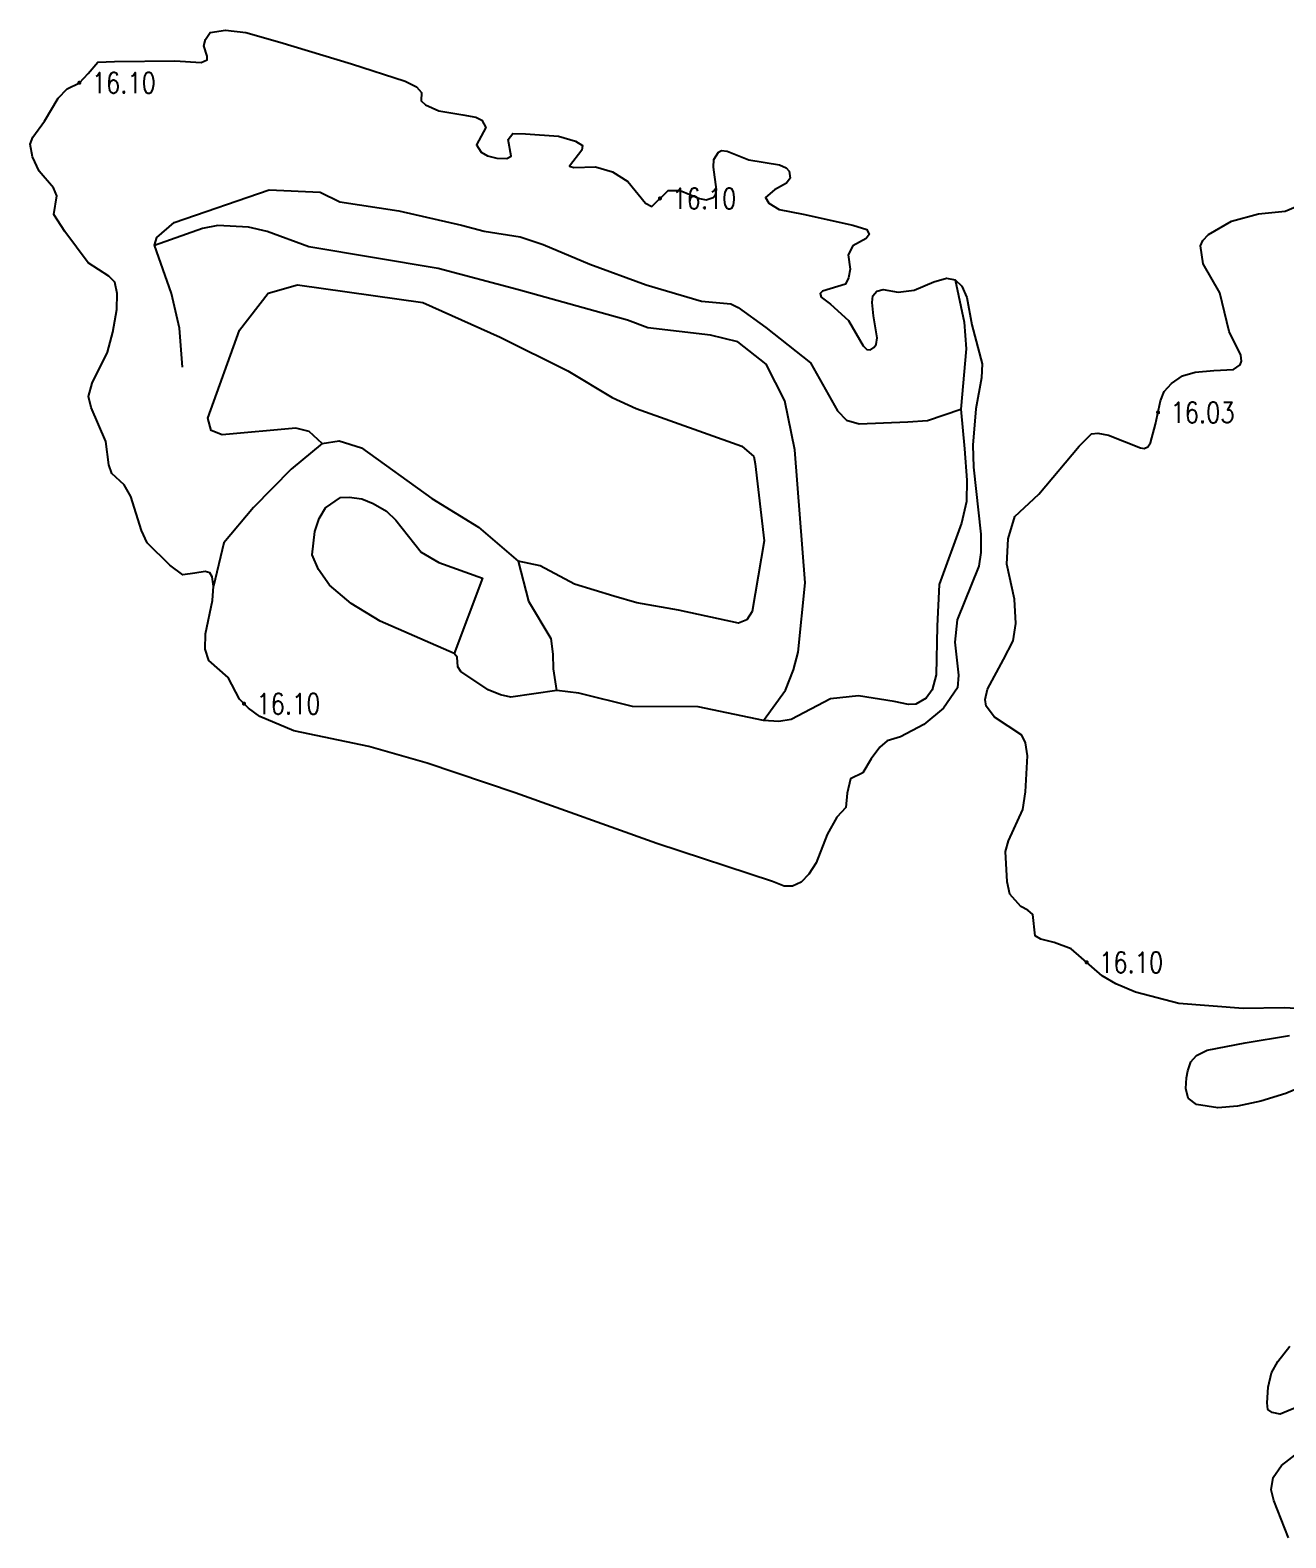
# Model space of a CAD drawing. Extents: x 404846 to 408477, y 3390929 to 3392894.
# Drawn here: x 405151 to 405211.6, y 3392366.8 to 3392439.5 of the extents above; entities that cross this region are included whole.
import ezdxf
from ezdxf.enums import TextEntityAlignment as Align

# ---------------------------------------------------------------- set-up
doc = ezdxf.new("R2010")
doc.units = 0
doc.header["$LTSCALE"] = 0.5
doc.layers.get('0').update_dxf_attribs({"linetype": 'CONTINUOUS'})
for name, color, linetype in [('DMTZ', 3, 'CONTINUOUS'), ('GCD', 1, 'CONTINUOUS'), ('SXSS', 5, 'CONTINUOUS'), ('ZBTZ', 3, 'CONTINUOUS')]:
    doc.layers.add(name, color=color, linetype=linetype)
doc.styles.add('HZ', font='rs.shx', dxfattribs={"width": 0.8, "bigfont": 'hztxt.shx'})
doc.linetypes.add('1033B', pattern='A,1,[186,AAA.SHX,S=1,R=0,X=0,Y=0],1', length=2)
doc.linetypes.add('1161', pattern='A,0,[149,AAA.SHX,S=0.15,R=0,X=0,Y=0],-1.6', length=1.6)

# ---------------------------------------------------------------- blocks, each defined once
blk = doc.blocks.new('GC200')
at = {"linetype": 'Continuous', "const_width": 0.2, "flags": 128}
blk.add_lwpolyline([(-0.1, 0, 1), (0.1, 0, 1)], format="xyb", close=True, dxfattribs=at)

msp = doc.modelspace()

# ---------------------------------------------------------------- linework, layer by layer
at = {"layer": 'DMTZ', "linetype": '1033B', "flags": 128}
for points, elevation in [([(405158.366, 3392423.276), (405158.217, 3392425.153), (405157.838, 3392426.819), (405157.013, 3392429.158), (405157.129, 3392429.531), (405157.968, 3392430.253), (405162.547, 3392431.818), (405165.001, 3392431.708), (405165.957, 3392431.248), (405168.793, 3392430.815), (405171.82, 3392430.118), (405172.904, 3392429.822), (405174.652, 3392429.564), (405175.751, 3392429.182), (405178.006, 3392428.239), (405180.721, 3392427.234), (405183.385, 3392426.447), (405184.795, 3392426.319), (405185.16, 3392426.154), (405186.484, 3392425.185)], 21.153), ([(405195.618, 3392427.484), (405196.047, 3392425.443), (405196.154, 3392424.15), (405195.886, 3392421.248), (405196.07, 3392419.339), (405196.182, 3392417.83), (405196.166, 3392416.79), (405195.919, 3392415.752), (405194.849, 3392412.79), (405194.744, 3392410.779), (405194.703, 3392408.432), (405194.511, 3392407.711), (405194.226, 3392407.311), (405193.722, 3392407.017), (405193.36, 3392407.005), (405192.676, 3392407.154), (405190.957, 3392407.424), (405189.6, 3392407.283), (405187.716, 3392406.292), (405187.122, 3392406.19), (405186.376, 3392406.232), (405183.231, 3392406.897), (405180.064, 3392406.911), (405177.471, 3392407.554), (405176.415, 3392407.683), (405174.191, 3392407.36), (405173.698, 3392407.467), (405173.103, 3392407.722), (405171.781, 3392408.593), (405171.64, 3392408.82), (405171.607, 3392409.283), (405171.469, 3392409.461), (405167.889, 3392411.019), (405166.492, 3392411.885), (405165.445, 3392412.769), (405164.913, 3392413.515), (405164.616, 3392414.221), (405164.739, 3392415.349), (405164.96, 3392415.968), (405165.266, 3392416.494), (405165.986, 3392416.981), (405166.398, 3392417.011), (405167.017, 3392416.917), (405167.562, 3392416.705), (405168.196, 3392416.324), (405168.642, 3392415.889), (405169.878, 3392414.358), (405170.727, 3392413.862), (405172.823, 3392413.105), (405171.469, 3392409.461)], 24.159), ([(405165.092, 3392419.593), (405164.473, 3392420.166), (405163.832, 3392420.33), (405160.27, 3392420.016), (405159.743, 3392420.215), (405159.584, 3392420.818), (405161.109, 3392425.053), (405162.496, 3392426.838), (405163.902, 3392427.234), (405169.952, 3392426.395), (405173.678, 3392424.72), (405176.941, 3392423.089), (405179.072, 3392421.814), (405180.239, 3392421.28), (405185.335, 3392419.458), (405185.908, 3392418.97), (405185.967, 3392418.606), (405186.409, 3392414.906), (405185.83, 3392411.486), (405185.567, 3392411.083), (405185.172, 3392410.929), (405182.284, 3392411.551), (405180.271, 3392411.915), (405179.159, 3392412.231), (405177.258, 3392412.816), (405175.604, 3392413.688), (405174.542, 3392413.913)], 24.72), ([(405186.484, 3392425.185), (405188.649, 3392423.475), (405189.943, 3392421.165), (405190.372, 3392420.723), (405190.982, 3392420.533), (405193.328, 3392420.629), (405194.277, 3392420.695), (405195.886, 3392421.248)], 22.295)]:
    msp.add_lwpolyline(points, dxfattribs=dict(at, elevation=elevation))
at = {"layer": 'SXSS', "linetype": 'Continuous', "elevation": 16.1, "flags": 128}
msp.add_lwpolyline([(405186.805, 3392398.472), (405181.229, 3392400.31), (405174.41, 3392402.743), (405170.168, 3392404.187), (405167.345, 3392404.988), (405163.724, 3392405.742), (405162.091, 3392406.433), (405161.549, 3392406.824), (405161.108, 3392407.266), (405160.56, 3392408.307), (405159.626, 3392409.125), (405159.455, 3392409.679), (405159.465, 3392410.41), (405159.814, 3392412.023), (405159.866, 3392412.707), (405159.799, 3392413.163), (405159.675, 3392413.359), (405159.457, 3392413.423), (405158.958, 3392413.345), (405158.377, 3392413.261), (405157.753, 3392413.718), (405156.662, 3392414.796), (405156.379, 3392415.391), (405155.87, 3392417.04), (405155.551, 3392417.596), (405154.958, 3392418.15), (405154.806, 3392418.568), (405154.671, 3392419.691), (405153.964, 3392421.322), (405153.837, 3392421.85), (405154.002, 3392422.497), (405154.742, 3392423.998), (405155.007, 3392424.954), (405155.195, 3392426.049), (405155.214, 3392426.82), (405155.104, 3392427.371), (405154.817, 3392427.667), (405153.808, 3392428.301), (405152.692, 3392429.809), (405152.156, 3392430.636), (405152.306, 3392431.54), (405152.136, 3392431.918), (405151.459, 3392432.727), (405151.133, 3392433.416), (405151.018, 3392434.025), (405151.155, 3392434.365), (405151.705, 3392435.132), (405152.375, 3392436.242), (405152.799, 3392436.694), (405153.391, 3392436.985), (405153.821, 3392437.432), (405154.28, 3392437.976), (405155.086, 3392438.016), (405157.998, 3392438.036), (405159.268, 3392437.958), (405159.545, 3392438.083), (405159.556, 3392438.267), (405159.387, 3392438.766), (405159.466, 3392439.076), (405159.693, 3392439.41), (405160.441, 3392439.521), (405161.424, 3392439.401), (405163.061, 3392438.944), (405166.513, 3392437.898), (405169.107, 3392437.066), (405169.652, 3392436.783), (405169.884, 3392436.508), (405169.868, 3392436.117), (405170.072, 3392435.922), (405170.722, 3392435.635), (405171.876, 3392435.44), (405172.513, 3392435.321), (405172.799, 3392435.18), (405172.981, 3392434.833), (405172.536, 3392433.994), (405172.767, 3392433.632), (405173.07, 3392433.455), (405173.523, 3392433.346), (405174.003, 3392433.338), (405174.214, 3392433.447), (405174.07, 3392434.257), (405174.288, 3392434.533), (405174.894, 3392434.529), (405176.492, 3392434.402), (405177.318, 3392434.172), (405177.649, 3392433.963), (405177.613, 3392433.734), (405177.023, 3392432.97), (405177.232, 3392432.892), (405178.276, 3392432.924), (405179.098, 3392432.683), (405179.83, 3392432.23), (405180.685, 3392431.187), (405180.987, 3392431.026), (405181.777, 3392431.784), (405182.359, 3392431.788), (405183.298, 3392431.4), (405183.62, 3392431.343), (405183.944, 3392431.453), (405184.059, 3392431.578), (405184.108, 3392431.844), (405183.964, 3392432.911), (405183.987, 3392433.288), (405184.203, 3392433.643), (405184.357, 3392433.716), (405184.618, 3392433.686), (405185.67, 3392433.266), (405187.149, 3392433.028), (405187.476, 3392432.879), (405187.611, 3392432.716), (405187.665, 3392432.382), (405187.488, 3392432.143), (405186.911, 3392431.825), (405186.48, 3392431.457), (405186.629, 3392431.173), (405187.139, 3392430.866), (405188.29, 3392430.657), (405190.685, 3392430.125), (405191.359, 3392429.915), (405191.468, 3392429.67), (405191.332, 3392429.471), (405190.69, 3392429.12), (405190.451, 3392428.693), (405190.553, 3392428.002), (405190.479, 3392427.585), (405190.328, 3392427.28), (405189.219, 3392426.938), (405189.102, 3392426.816), (405189.164, 3392426.641), (405189.607, 3392426.316), (405190.468, 3392425.521), (405191.181, 3392424.295), (405191.358, 3392424.126), (405191.533, 3392424.108), (405191.698, 3392424.215), (405191.809, 3392424.368), (405191.856, 3392424.684), (405191.675, 3392425.753), (405191.608, 3392426.388), (405191.656, 3392426.709), (405191.834, 3392426.944), (405192.141, 3392427.01), (405192.872, 3392426.885), (405193.643, 3392426.989), (405194.584, 3392427.383), (405195.194, 3392427.563), (405195.618, 3392427.484), (405195.943, 3392427.172), (405196.184, 3392426.632), (405196.42, 3392425.308), (405196.92, 3392423.438), (405196.883, 3392422.762), (405196.613, 3392421.263), (405196.465, 3392419.515), (405196.509, 3392418.456), (405196.856, 3392415.213), (405196.858, 3392414.336), (405196.759, 3392413.671), (405195.72, 3392411.092), (405195.598, 3392410.021), (405195.774, 3392408.419), (405195.73, 3392407.816), (405195.057, 3392406.838), (405194.105, 3392406.038), (405192.989, 3392405.448), (405192.347, 3392405.252), (405191.991, 3392404.953), (405191.575, 3392404.383), (405191.158, 3392403.721), (405190.566, 3392403.43), (405190.405, 3392402.741), (405190.347, 3392402.046), (405189.91, 3392401.575), (405189.441, 3392400.744), (405188.911, 3392399.378), (405188.566, 3392398.824), (405188.196, 3392398.439), (405187.769, 3392398.255), (405187.371, 3392398.247), (405186.805, 3392398.472)], close=True, dxfattribs=at)
at = {"layer": 'SXSS', "linetype": 'Continuous', "elevation": 16.085, "flags": 128}
for points in [[(405212.338, 3392392.331), (405211.48, 3392392.388), (405209.51, 3392392.345), (405206.408, 3392392.597), (405204.315, 3392393.145), (405203.369, 3392393.535), (405202.709, 3392393.92), (405201.211, 3392395.229), (405200.394, 3392395.527), (405199.742, 3392395.698), (405199.479, 3392395.854), (405199.366, 3392396.884), (405199.126, 3392397.089), (405198.791, 3392397.271), (405198.259, 3392397.857), (405198.125, 3392398.465), (405198.038, 3392399.922), (405198.193, 3392400.427), (405198.885, 3392401.952), (405199.015, 3392402.802), (405199.104, 3392404.538), (405199.008, 3392405.167), (405198.837, 3392405.528), (405197.515, 3392406.397), (405197.113, 3392406.926), (405197.057, 3392407.251), (405197.177, 3392407.749), (405197.948, 3392409.177), (405198.419, 3392410.083), (405198.544, 3392410.914), (405198.476, 3392412.089), (405198.108, 3392413.769), (405198.166, 3392415.003), (405198.501, 3392416.076), (405199.645, 3392417.151), (405201.604, 3392419.457), (405202.195, 3392420.057), (405202.503, 3392420.083), (405203.012, 3392419.992), (405204.548, 3392419.38), (405204.728, 3392419.351), (405204.904, 3392419.425), (405205.037, 3392419.63), (405205.283, 3392420.528), (405205.521, 3392421.655), (405205.692, 3392422.101), (405206.045, 3392422.48), (405206.573, 3392422.853), (405207.197, 3392423.035), (405208.084, 3392423.112), (405209.045, 3392423.164), (405209.358, 3392423.391), (405209.429, 3392423.555), (405209.385, 3392423.846), (405208.829, 3392424.986), (405208.383, 3392426.851), (405207.58, 3392428.261), (405207.441, 3392429.115), (405207.557, 3392429.382), (405207.835, 3392429.664), (405208.949, 3392430.319), (405210.246, 3392430.672), (405211.525, 3392430.787), (405212.024, 3392431.01)], [(405212.591, 3392388.685), (405211.558, 3392388.249), (405210.363, 3392387.88), (405209.228, 3392387.639), (405208.285, 3392387.559), (405207.256, 3392387.728), (405206.851, 3392388.027), (405206.737, 3392388.495), (405206.765, 3392389.005), (405206.829, 3392389.352), (405206.984, 3392389.78), (405207.255, 3392390.087), (405207.763, 3392390.337), (405209.603, 3392390.695), (405211.745, 3392391.045)], [(405212.336, 3392373.223), (405211.294, 3392372.79), (405210.909, 3392372.872), (405210.695, 3392373.019), (405210.662, 3392373.332), (405210.715, 3392374.094), (405210.873, 3392374.779), (405211.174, 3392375.326), (405211.747, 3392376.064)], [(405211.689, 3392366.829), (405210.977, 3392368.631), (405210.855, 3392369.144), (405210.954, 3392369.74), (405211.357, 3392370.311), (405212.201, 3392370.974)]]:
    msp.add_lwpolyline(points, dxfattribs=at)
at = {"layer": 'ZBTZ', "linetype": '1161', "flags": 128}
for points, elevation in [([(405186.376, 3392406.232), (405187.435, 3392407.704), (405187.826, 3392408.677), (405188.046, 3392409.528), (405188.389, 3392412.881), (405187.889, 3392419.281), (405187.406, 3392421.654), (405186.513, 3392423.415), (405185.146, 3392424.494), (405183.818, 3392424.808), (405180.799, 3392425.167), (405179.826, 3392425.537), (405174.567, 3392427), (405170.69, 3392428.034), (405164.453, 3392429.082), (405162.447, 3392429.808), (405161.55, 3392430.018), (405160.061, 3392430.102), (405159.326, 3392429.952), (405157.02, 3392429.138)], 20.694), ([(405165.092, 3392419.593), (405163.596, 3392418.36), (405161.789, 3392416.504), (405160.355, 3392414.808), (405159.866, 3392412.707)], 19.699), ([(405165.092, 3392419.593), (405165.912, 3392419.72), (405166.992, 3392419.384), (405170.389, 3392416.944), (405172.63, 3392415.561), (405174.542, 3392413.913), (405175.054, 3392411.994), (405176.125, 3392410.195), (405176.215, 3392409.432), (405176.242, 3392408.728), (405176.394, 3392407.68)], 24.631)]:
    msp.add_lwpolyline(points, dxfattribs=dict(at, elevation=elevation))

# ---------------------------------------------------------------- block references
at = {"layer": 'GCD', "linetype": 'Continuous'}
ref = msp.add_blockref('GC200', (405153.391, 3392436.985, 16.1), dxfattribs=dict(at, xscale=0.5, yscale=0.5, zscale=0.5))
ref.add_attrib('height', '16.10', dxfattribs={"linetype": 'Continuous', "height": 1, "style": 'HZ', "width": 0.8}).set_placement((405153.991, 3392436.985, 16.1), align=Align.MIDDLE_LEFT)
ref = msp.add_blockref('GC200', (405181.382, 3392431.405, 16.1), dxfattribs=dict(at, xscale=0.5, yscale=0.5, zscale=0.5))
ref.add_attrib('height', '16.10', dxfattribs={"linetype": 'Continuous', "height": 1, "style": 'HZ', "width": 0.8}).set_placement((405181.982, 3392431.405, 16.1), align=Align.MIDDLE_LEFT)
ref = msp.add_blockref('GC200', (405205.402, 3392421.092, 16.025), dxfattribs=dict(at, xscale=0.5, yscale=0.5, zscale=0.5))
ref.add_attrib('height', '16.03', dxfattribs={"linetype": 'Continuous', "height": 1, "style": 'HZ', "width": 0.8}).set_placement((405206.002, 3392421.092, 16.025), align=Align.MIDDLE_LEFT)
ref = msp.add_blockref('GC200', (405161.329, 3392407.045, 16.1), dxfattribs=dict(at, xscale=0.5, yscale=0.5, zscale=0.5))
ref.add_attrib('height', '16.10', dxfattribs={"linetype": 'Continuous', "height": 1, "style": 'HZ', "width": 0.8}).set_placement((405161.929, 3392407.045, 16.1), align=Align.MIDDLE_LEFT)
ref = msp.add_blockref('GC200', (405201.96, 3392394.575, 16.1), dxfattribs=dict(at, xscale=0.5, yscale=0.5, zscale=0.5))
ref.add_attrib('height', '16.10', dxfattribs={"linetype": 'Continuous', "height": 1, "style": 'HZ', "width": 0.8}).set_placement((405202.56, 3392394.575, 16.1), align=Align.MIDDLE_LEFT)

doc.saveas('drawing.dxf')
